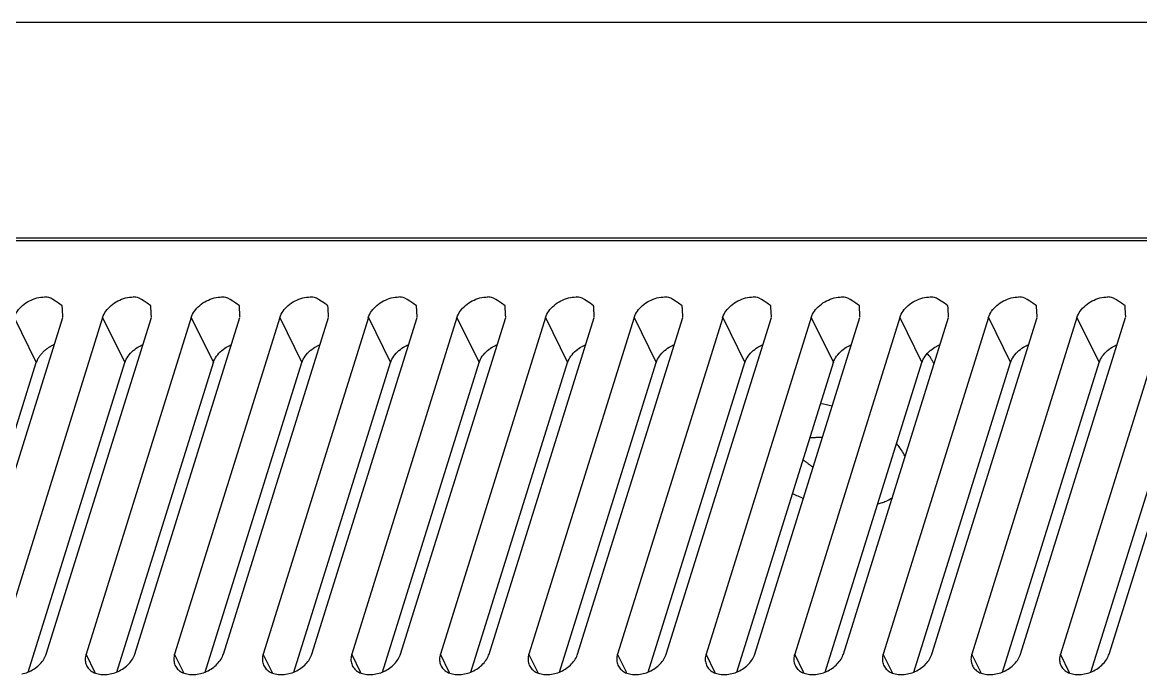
# Model space of a CAD drawing. Header units: millimetres. Extents: x 5016 to 6204, y 3065 to 3485.
# Drawn here: x 6008.24 to 6054.75, y 3240.54 to 3267.69 of the extents above; entities that cross this region are included whole.
import ezdxf

# ---------------------------------------------------------------- set-up
doc = ezdxf.new("R2010")
doc.units = ezdxf.units.MM

msp = doc.modelspace()

# ---------------------------------------------------------------- linework, layer by layer
at = {"color": 7}
for p, q in [((6110.657, 3267.687), (5969.893, 3267.687)), ((5987.738, 3258.723), (6087.212, 3258.723)), ((6087.273, 3258.599), (5987.799, 3258.599)), ((6005.545, 3241.398), (6009.918, 3255.4)), ((6011.576, 3255.4), (6007.203, 3241.398)), ((6007.892, 3255.4), (6008.813, 3253.524)), ((6009.229, 3241.398), (6013.603, 3255.4)), ((6015.261, 3255.4), (6010.887, 3241.398)), ((6011.576, 3255.4), (6012.497, 3253.524)), ((6012.913, 3241.398), (6017.287, 3255.4)), ((6018.945, 3255.4), (6014.571, 3241.398)), ((6015.261, 3255.4), (6016.182, 3253.524)), ((6016.597, 3241.398), (6020.971, 3255.4)), ((6022.629, 3255.4), (6018.255, 3241.398)), ((6018.945, 3255.4), (6019.866, 3253.524)), ((6020.282, 3241.398), (6024.655, 3255.4)), ((6026.313, 3255.4), (6021.939, 3241.398)), ((6022.629, 3255.4), (6023.55, 3253.524)), ((6023.966, 3241.398), (6028.34, 3255.4)), ((6029.997, 3255.4), (6025.624, 3241.398)), ((6026.313, 3255.4), (6027.234, 3253.524)), ((6027.65, 3241.398), (6032.024, 3255.4)), ((6033.682, 3255.4), (6029.308, 3241.398)), ((6029.997, 3255.4), (6030.918, 3253.524)), ((6031.334, 3241.398), (6035.708, 3255.4)), ((6037.366, 3255.4), (6032.992, 3241.398)), ((6033.682, 3255.4), (6034.603, 3253.524)), ((6035.019, 3241.398), (6039.392, 3255.4)), ((6041.05, 3255.4), (6036.676, 3241.398)), ((6037.366, 3255.4), (6038.287, 3253.524)), ((6038.703, 3241.398), (6043.077, 3255.4)), ((6044.734, 3255.4), (6040.361, 3241.398)), ((6041.05, 3255.4), (6041.971, 3253.524)), ((6042.387, 3241.398), (6046.761, 3255.4)), ((6048.419, 3255.4), (6044.045, 3241.398)), ((6044.734, 3255.4), (6045.655, 3253.524)), ((6046.071, 3241.398), (6050.445, 3255.4)), ((6052.103, 3255.4), (6047.729, 3241.398)), ((6048.419, 3255.4), (6049.34, 3253.524)), ((6049.756, 3241.398), (6054.129, 3255.4)), ((6055.787, 3255.4), (6051.413, 3241.398)), ((6052.103, 3255.4), (6053.024, 3253.524)), ((6053.44, 3241.398), (6057.814, 3255.4)), ((6004.792, 3240.65), (6008.813, 3253.524)), ((6008.476, 3240.65), (6012.497, 3253.524)), ((6012.16, 3240.65), (6016.182, 3253.524)), ((6015.845, 3240.65), (6019.866, 3253.524)), ((6019.529, 3240.65), (6023.55, 3253.524)), ((6023.213, 3240.65), (6027.234, 3253.524)), ((6026.897, 3240.65), (6030.918, 3253.524)), ((6030.582, 3240.65), (6034.603, 3253.524)), ((6034.266, 3240.65), (6038.287, 3253.524)), ((6037.95, 3240.65), (6041.971, 3253.524)), ((6041.634, 3240.65), (6045.655, 3253.524)), ((6045.319, 3240.65), (6049.34, 3253.524)), ((6049.003, 3240.65), (6053.024, 3253.524)), ((6052.687, 3240.65), (6056.708, 3253.524)), ((6011.269, 3240.618), (6010.887, 3241.398)), ((6014.954, 3240.618), (6014.571, 3241.398)), ((6018.638, 3240.618), (6018.255, 3241.398)), ((6022.322, 3240.618), (6021.939, 3241.398)), ((6026.006, 3240.618), (6025.624, 3241.398)), ((6029.691, 3240.618), (6029.308, 3241.398)), ((6033.375, 3240.618), (6032.992, 3241.398)), ((6037.059, 3240.618), (6036.676, 3241.398)), ((6040.743, 3240.618), (6040.361, 3241.398)), ((6044.428, 3240.618), (6044.045, 3241.398)), ((6048.112, 3240.618), (6047.729, 3241.398)), ((6051.796, 3240.618), (6051.413, 3241.398))]:
    msp.add_line(p, q, dxfattribs=at)
for points in [[(6009.56, 3254.27, 0), (6009.538, 3254.261, 0), (6009.517, 3254.252, 0), (6009.496, 3254.242, 0), (6009.475, 3254.232, 0), (6009.454, 3254.221, 0), (6009.434, 3254.211, 0), (6009.413, 3254.2, 0), (6009.393, 3254.188, 0), (6009.373, 3254.177, 0), (6009.353, 3254.165, 0), (6009.334, 3254.153, 0), (6009.314, 3254.14, 0), (6009.295, 3254.127, 0), (6009.276, 3254.114, 0), (6009.257, 3254.101, 0), (6009.239, 3254.088, 0), (6009.221, 3254.074, 0), (6009.203, 3254.06, 0), (6009.185, 3254.046, 0), (6009.168, 3254.031, 0), (6009.151, 3254.016, 0), (6009.134, 3254.002, 0), (6009.118, 3253.986, 0), (6009.101, 3253.971, 0), (6009.086, 3253.956, 0), (6009.07, 3253.94, 0), (6009.055, 3253.924, 0), (6009.04, 3253.908, 0), (6009.026, 3253.891, 0), (6009.012, 3253.875, 0), (6008.998, 3253.858, 0), (6008.985, 3253.842, 0), (6008.972, 3253.825, 0), (6008.959, 3253.808, 0), (6008.947, 3253.791, 0), (6008.935, 3253.773, 0), (6008.923, 3253.756, 0), (6008.912, 3253.739, 0), (6008.902, 3253.721, 0), (6008.892, 3253.703, 0), (6008.882, 3253.686, 0), (6008.872, 3253.668, 0), (6008.863, 3253.65, 0), (6008.855, 3253.632, 0), (6008.847, 3253.614, 0), (6008.839, 3253.596, 0), (6008.832, 3253.578, 0), (6008.825, 3253.56, 0), (6008.819, 3253.542, 0), (6008.813, 3253.524, 0)], [(6008.208, 3240.567, 0), (6008.274, 3240.582, 0), (6008.34, 3240.6, 0), (6008.405, 3240.622, 0), (6008.469, 3240.646, 0), (6008.532, 3240.674, 0), (6008.594, 3240.704, 0), (6008.655, 3240.737, 0), (6008.714, 3240.773, 0), (6008.771, 3240.811, 0), (6008.826, 3240.851, 0), (6008.878, 3240.894, 0), (6008.928, 3240.938, 0), (6008.974, 3240.985, 0), (6009.018, 3241.033, 0), (6009.059, 3241.082, 0), (6009.097, 3241.133, 0), (6009.13, 3241.185, 0), (6009.161, 3241.237, 0), (6009.187, 3241.291, 0), (6009.21, 3241.344, 0), (6009.229, 3241.398, 0)], [(6010.887, 3241.398, 0), (6010.872, 3241.344, 0), (6010.861, 3241.291, 0), (6010.855, 3241.237, 0), (6010.852, 3241.185, 0), (6010.854, 3241.133, 0), (6010.859, 3241.082, 0), (6010.869, 3241.033, 0), (6010.883, 3240.985, 0), (6010.901, 3240.938, 0), (6010.923, 3240.894, 0), (6010.949, 3240.851, 0), (6010.978, 3240.811, 0), (6011.011, 3240.773, 0), (6011.048, 3240.737, 0), (6011.088, 3240.704, 0), (6011.131, 3240.674, 0), (6011.177, 3240.646, 0), (6011.226, 3240.622, 0), (6011.278, 3240.6, 0), (6011.332, 3240.582, 0), (6011.388, 3240.567, 0), (6011.447, 3240.555, 0), (6011.507, 3240.547, 0), (6011.569, 3240.542, 0), (6011.632, 3240.54, 0), (6011.696, 3240.542, 0), (6011.761, 3240.547, 0), (6011.827, 3240.555, 0), (6011.892, 3240.567, 0), (6011.958, 3240.582, 0), (6012.024, 3240.6, 0), (6012.089, 3240.622, 0), (6012.153, 3240.646, 0), (6012.217, 3240.674, 0), (6012.279, 3240.704, 0), (6012.339, 3240.737, 0), (6012.398, 3240.773, 0), (6012.455, 3240.811, 0), (6012.51, 3240.851, 0), (6012.562, 3240.894, 0), (6012.612, 3240.938, 0), (6012.659, 3240.985, 0), (6012.703, 3241.033, 0), (6012.743, 3241.082, 0), (6012.781, 3241.133, 0), (6012.815, 3241.185, 0), (6012.845, 3241.237, 0), (6012.872, 3241.291, 0), (6012.894, 3241.344, 0), (6012.913, 3241.398, 0)], [(6014.571, 3241.398, 0), (6014.556, 3241.344, 0), (6014.546, 3241.291, 0), (6014.539, 3241.237, 0), (6014.536, 3241.185, 0), (6014.538, 3241.133, 0), (6014.544, 3241.082, 0), (6014.553, 3241.033, 0), (6014.567, 3240.985, 0), (6014.585, 3240.938, 0), (6014.607, 3240.894, 0), (6014.633, 3240.851, 0), (6014.662, 3240.811, 0), (6014.695, 3240.773, 0), (6014.732, 3240.737, 0), (6014.772, 3240.704, 0), (6014.815, 3240.674, 0), (6014.861, 3240.646, 0), (6014.91, 3240.622, 0), (6014.962, 3240.6, 0), (6015.016, 3240.582, 0), (6015.073, 3240.567, 0), (6015.131, 3240.555, 0), (6015.191, 3240.547, 0), (6015.253, 3240.542, 0), (6015.316, 3240.54, 0), (6015.38, 3240.542, 0), (6015.445, 3240.547, 0), (6015.511, 3240.555, 0), (6015.577, 3240.567, 0), (6015.642, 3240.582, 0), (6015.708, 3240.6, 0), (6015.773, 3240.622, 0), (6015.838, 3240.646, 0), (6015.901, 3240.674, 0), (6015.963, 3240.704, 0), (6016.024, 3240.737, 0), (6016.082, 3240.773, 0), (6016.139, 3240.811, 0), (6016.194, 3240.851, 0), (6016.246, 3240.894, 0), (6016.296, 3240.938, 0), (6016.343, 3240.985, 0), (6016.387, 3241.033, 0), (6016.428, 3241.082, 0), (6016.465, 3241.133, 0), (6016.499, 3241.185, 0), (6016.529, 3241.237, 0), (6016.556, 3241.291, 0), (6016.579, 3241.344, 0), (6016.597, 3241.398, 0)], [(6018.255, 3241.398, 0), (6018.24, 3241.344, 0), (6018.23, 3241.291, 0), (6018.223, 3241.237, 0), (6018.22, 3241.185, 0), (6018.222, 3241.133, 0), (6018.228, 3241.082, 0), (6018.237, 3241.033, 0), (6018.251, 3240.985, 0), (6018.269, 3240.938, 0), (6018.291, 3240.894, 0), (6018.317, 3240.851, 0), (6018.346, 3240.811, 0), (6018.379, 3240.773, 0), (6018.416, 3240.737, 0), (6018.456, 3240.704, 0), (6018.499, 3240.674, 0), (6018.545, 3240.646, 0), (6018.594, 3240.622, 0), (6018.646, 3240.6, 0), (6018.7, 3240.582, 0), (6018.757, 3240.567, 0), (6018.815, 3240.555, 0), (6018.875, 3240.547, 0), (6018.937, 3240.542, 0), (6019, 3240.54, 0), (6019.064, 3240.542, 0), (6019.129, 3240.547, 0), (6019.195, 3240.555, 0), (6019.261, 3240.567, 0), (6019.326, 3240.582, 0), (6019.392, 3240.6, 0), (6019.457, 3240.622, 0), (6019.522, 3240.646, 0), (6019.585, 3240.674, 0), (6019.647, 3240.704, 0), (6019.708, 3240.737, 0), (6019.766, 3240.773, 0), (6019.823, 3240.811, 0), (6019.878, 3240.851, 0), (6019.93, 3240.894, 0), (6019.98, 3240.938, 0), (6020.027, 3240.985, 0), (6020.071, 3241.033, 0), (6020.112, 3241.082, 0), (6020.149, 3241.133, 0), (6020.183, 3241.185, 0), (6020.213, 3241.237, 0), (6020.24, 3241.291, 0), (6020.263, 3241.344, 0), (6020.281, 3241.398, 0)], [(6021.939, 3241.398, 0), (6021.925, 3241.344, 0), (6021.914, 3241.291, 0), (6021.907, 3241.237, 0), (6021.905, 3241.185, 0), (6021.906, 3241.133, 0), (6021.912, 3241.082, 0), (6021.922, 3241.033, 0), (6021.936, 3240.985, 0), (6021.954, 3240.938, 0), (6021.975, 3240.894, 0), (6022.001, 3240.851, 0), (6022.031, 3240.811, 0), (6022.064, 3240.773, 0), (6022.1, 3240.737, 0), (6022.14, 3240.704, 0), (6022.183, 3240.674, 0), (6022.23, 3240.646, 0), (6022.279, 3240.622, 0), (6022.33, 3240.6, 0), (6022.385, 3240.582, 0), (6022.441, 3240.567, 0), (6022.499, 3240.555, 0), (6022.56, 3240.547, 0), (6022.621, 3240.542, 0), (6022.685, 3240.54, 0), (6022.749, 3240.542, 0), (6022.814, 3240.547, 0), (6022.879, 3240.555, 0), (6022.945, 3240.567, 0), (6023.011, 3240.582, 0), (6023.076, 3240.6, 0), (6023.141, 3240.622, 0), (6023.206, 3240.646, 0), (6023.269, 3240.674, 0), (6023.331, 3240.704, 0), (6023.392, 3240.737, 0), (6023.451, 3240.773, 0), (6023.508, 3240.811, 0), (6023.562, 3240.851, 0), (6023.615, 3240.894, 0), (6023.664, 3240.938, 0), (6023.711, 3240.985, 0), (6023.755, 3241.033, 0), (6023.796, 3241.082, 0), (6023.833, 3241.133, 0), (6023.867, 3241.185, 0), (6023.898, 3241.237, 0), (6023.924, 3241.291, 0), (6023.947, 3241.344, 0), (6023.966, 3241.398, 0)], [(6025.624, 3241.398, 0), (6025.609, 3241.344, 0), (6025.598, 3241.291, 0), (6025.591, 3241.237, 0), (6025.589, 3241.185, 0), (6025.59, 3241.133, 0), (6025.596, 3241.082, 0), (6025.606, 3241.033, 0), (6025.62, 3240.985, 0), (6025.638, 3240.938, 0), (6025.66, 3240.894, 0), (6025.685, 3240.851, 0), (6025.715, 3240.811, 0), (6025.748, 3240.773, 0), (6025.785, 3240.737, 0), (6025.824, 3240.704, 0), (6025.868, 3240.674, 0), (6025.914, 3240.646, 0), (6025.963, 3240.622, 0), (6026.015, 3240.6, 0), (6026.069, 3240.582, 0), (6026.125, 3240.567, 0), (6026.184, 3240.555, 0), (6026.244, 3240.547, 0), (6026.306, 3240.542, 0), (6026.369, 3240.54, 0), (6026.433, 3240.542, 0), (6026.498, 3240.547, 0), (6026.563, 3240.555, 0), (6026.629, 3240.567, 0), (6026.695, 3240.582, 0), (6026.761, 3240.6, 0), (6026.826, 3240.622, 0), (6026.89, 3240.646, 0), (6026.953, 3240.674, 0), (6027.016, 3240.704, 0), (6027.076, 3240.737, 0), (6027.135, 3240.773, 0), (6027.192, 3240.811, 0), (6027.247, 3240.851, 0), (6027.299, 3240.894, 0), (6027.349, 3240.938, 0), (6027.396, 3240.985, 0), (6027.439, 3241.033, 0), (6027.48, 3241.082, 0), (6027.518, 3241.133, 0), (6027.552, 3241.185, 0), (6027.582, 3241.237, 0), (6027.608, 3241.291, 0), (6027.631, 3241.344, 0), (6027.65, 3241.398, 0)], [(6029.308, 3241.398, 0), (6029.293, 3241.344, 0), (6029.282, 3241.291, 0), (6029.276, 3241.237, 0), (6029.273, 3241.185, 0), (6029.275, 3241.133, 0), (6029.28, 3241.082, 0), (6029.29, 3241.033, 0), (6029.304, 3240.985, 0), (6029.322, 3240.938, 0), (6029.344, 3240.894, 0), (6029.37, 3240.851, 0), (6029.399, 3240.811, 0), (6029.432, 3240.773, 0), (6029.469, 3240.737, 0), (6029.509, 3240.704, 0), (6029.552, 3240.674, 0), (6029.598, 3240.646, 0), (6029.647, 3240.622, 0), (6029.699, 3240.6, 0), (6029.753, 3240.582, 0), (6029.81, 3240.567, 0), (6029.868, 3240.555, 0), (6029.928, 3240.547, 0), (6029.99, 3240.542, 0), (6030.053, 3240.54, 0), (6030.117, 3240.542, 0), (6030.182, 3240.547, 0), (6030.248, 3240.555, 0), (6030.313, 3240.567, 0), (6030.379, 3240.582, 0), (6030.445, 3240.6, 0), (6030.51, 3240.622, 0), (6030.574, 3240.646, 0), (6030.638, 3240.674, 0), (6030.7, 3240.704, 0), (6030.76, 3240.737, 0), (6030.819, 3240.773, 0), (6030.876, 3240.811, 0), (6030.931, 3240.851, 0), (6030.983, 3240.894, 0), (6031.033, 3240.938, 0), (6031.08, 3240.985, 0), (6031.124, 3241.033, 0), (6031.164, 3241.082, 0), (6031.202, 3241.133, 0), (6031.236, 3241.185, 0), (6031.266, 3241.237, 0), (6031.293, 3241.291, 0), (6031.315, 3241.344, 0), (6031.334, 3241.398, 0)], [(6032.992, 3241.398, 0), (6032.977, 3241.344, 0), (6032.967, 3241.291, 0), (6032.96, 3241.237, 0), (6032.957, 3241.185, 0), (6032.959, 3241.133, 0), (6032.965, 3241.082, 0), (6032.975, 3241.033, 0), (6032.988, 3240.985, 0), (6033.006, 3240.938, 0), (6033.028, 3240.894, 0), (6033.054, 3240.851, 0), (6033.083, 3240.811, 0), (6033.116, 3240.773, 0), (6033.153, 3240.737, 0), (6033.193, 3240.704, 0), (6033.236, 3240.674, 0), (6033.282, 3240.646, 0), (6033.331, 3240.622, 0), (6033.383, 3240.6, 0), (6033.437, 3240.582, 0), (6033.494, 3240.567, 0), (6033.552, 3240.555, 0), (6033.612, 3240.547, 0), (6033.674, 3240.542, 0), (6033.737, 3240.54, 0), (6033.802, 3240.542, 0), (6033.866, 3240.547, 0), (6033.932, 3240.555, 0), (6033.998, 3240.567, 0), (6034.064, 3240.582, 0), (6034.129, 3240.6, 0), (6034.194, 3240.622, 0), (6034.259, 3240.646, 0), (6034.322, 3240.674, 0), (6034.384, 3240.704, 0), (6034.445, 3240.737, 0), (6034.504, 3240.773, 0), (6034.56, 3240.811, 0), (6034.615, 3240.851, 0), (6034.668, 3240.894, 0), (6034.717, 3240.938, 0), (6034.764, 3240.985, 0), (6034.808, 3241.033, 0), (6034.849, 3241.082, 0), (6034.886, 3241.133, 0), (6034.92, 3241.185, 0), (6034.95, 3241.237, 0), (6034.977, 3241.291, 0), (6035, 3241.344, 0), (6035.019, 3241.398, 0)], [(6036.676, 3241.398, 0), (6036.662, 3241.344, 0), (6036.651, 3241.291, 0), (6036.644, 3241.237, 0), (6036.642, 3241.185, 0), (6036.643, 3241.133, 0), (6036.649, 3241.082, 0), (6036.659, 3241.033, 0), (6036.673, 3240.985, 0), (6036.691, 3240.938, 0), (6036.712, 3240.894, 0), (6036.738, 3240.851, 0), (6036.768, 3240.811, 0), (6036.801, 3240.773, 0), (6036.837, 3240.737, 0), (6036.877, 3240.704, 0), (6036.92, 3240.674, 0), (6036.967, 3240.646, 0), (6037.016, 3240.622, 0), (6037.067, 3240.6, 0), (6037.122, 3240.582, 0), (6037.178, 3240.567, 0), (6037.237, 3240.555, 0), (6037.297, 3240.547, 0), (6037.359, 3240.542, 0), (6037.422, 3240.54, 0), (6037.486, 3240.542, 0), (6037.551, 3240.547, 0), (6037.616, 3240.555, 0), (6037.682, 3240.567, 0), (6037.748, 3240.582, 0), (6037.813, 3240.6, 0), (6037.879, 3240.622, 0), (6037.943, 3240.646, 0), (6038.006, 3240.674, 0), (6038.068, 3240.704, 0), (6038.129, 3240.737, 0), (6038.188, 3240.773, 0), (6038.245, 3240.811, 0), (6038.299, 3240.851, 0), (6038.352, 3240.894, 0), (6038.401, 3240.938, 0), (6038.448, 3240.985, 0), (6038.492, 3241.033, 0), (6038.533, 3241.082, 0), (6038.57, 3241.133, 0), (6038.604, 3241.185, 0), (6038.635, 3241.237, 0), (6038.661, 3241.291, 0), (6038.684, 3241.344, 0), (6038.703, 3241.398, 0)], [(6040.361, 3241.398, 0), (6040.346, 3241.344, 0), (6040.335, 3241.291, 0), (6040.328, 3241.237, 0), (6040.326, 3241.185, 0), (6040.328, 3241.133, 0), (6040.333, 3241.082, 0), (6040.343, 3241.033, 0), (6040.357, 3240.985, 0), (6040.375, 3240.938, 0), (6040.397, 3240.894, 0), (6040.422, 3240.851, 0), (6040.452, 3240.811, 0), (6040.485, 3240.773, 0), (6040.522, 3240.737, 0), (6040.562, 3240.704, 0), (6040.605, 3240.674, 0), (6040.651, 3240.646, 0), (6040.7, 3240.622, 0), (6040.752, 3240.6, 0), (6040.806, 3240.582, 0), (6040.862, 3240.567, 0), (6040.921, 3240.555, 0), (6040.981, 3240.547, 0), (6041.043, 3240.542, 0), (6041.106, 3240.54, 0), (6041.17, 3240.542, 0), (6041.235, 3240.547, 0), (6041.3, 3240.555, 0), (6041.366, 3240.567, 0), (6041.432, 3240.582, 0), (6041.498, 3240.6, 0), (6041.563, 3240.622, 0), (6041.627, 3240.646, 0), (6041.691, 3240.674, 0), (6041.753, 3240.704, 0), (6041.813, 3240.737, 0), (6041.872, 3240.773, 0), (6041.929, 3240.811, 0), (6041.984, 3240.851, 0), (6042.036, 3240.894, 0), (6042.086, 3240.938, 0), (6042.133, 3240.985, 0), (6042.177, 3241.033, 0), (6042.217, 3241.082, 0), (6042.255, 3241.133, 0), (6042.289, 3241.185, 0), (6042.319, 3241.237, 0), (6042.346, 3241.291, 0), (6042.368, 3241.344, 0), (6042.387, 3241.398, 0)], [(6044.045, 3241.398, 0), (6044.03, 3241.344, 0), (6044.019, 3241.291, 0), (6044.013, 3241.237, 0), (6044.01, 3241.185, 0), (6044.012, 3241.133, 0), (6044.018, 3241.082, 0), (6044.027, 3241.033, 0), (6044.041, 3240.985, 0), (6044.059, 3240.938, 0), (6044.081, 3240.894, 0), (6044.107, 3240.851, 0), (6044.136, 3240.811, 0), (6044.169, 3240.773, 0), (6044.206, 3240.737, 0), (6044.246, 3240.704, 0), (6044.289, 3240.674, 0), (6044.335, 3240.646, 0), (6044.384, 3240.622, 0), (6044.436, 3240.6, 0), (6044.49, 3240.582, 0), (6044.547, 3240.567, 0), (6044.605, 3240.555, 0), (6044.665, 3240.547, 0), (6044.727, 3240.542, 0), (6044.79, 3240.54, 0), (6044.854, 3240.542, 0), (6044.919, 3240.547, 0), (6044.985, 3240.555, 0), (6045.051, 3240.567, 0), (6045.116, 3240.582, 0), (6045.182, 3240.6, 0), (6045.247, 3240.622, 0), (6045.311, 3240.646, 0), (6045.375, 3240.674, 0), (6045.437, 3240.704, 0), (6045.497, 3240.737, 0), (6045.556, 3240.773, 0), (6045.613, 3240.811, 0), (6045.668, 3240.851, 0), (6045.72, 3240.894, 0), (6045.77, 3240.938, 0), (6045.817, 3240.985, 0), (6045.861, 3241.033, 0), (6045.902, 3241.082, 0), (6045.939, 3241.133, 0), (6045.973, 3241.185, 0), (6046.003, 3241.237, 0), (6046.03, 3241.291, 0), (6046.053, 3241.344, 0), (6046.071, 3241.398, 0)], [(6047.729, 3241.398, 0), (6047.714, 3241.344, 0), (6047.704, 3241.291, 0), (6047.697, 3241.237, 0), (6047.694, 3241.185, 0), (6047.696, 3241.133, 0), (6047.702, 3241.082, 0), (6047.712, 3241.033, 0), (6047.725, 3240.985, 0), (6047.743, 3240.938, 0), (6047.765, 3240.894, 0), (6047.791, 3240.851, 0), (6047.82, 3240.811, 0), (6047.854, 3240.773, 0), (6047.89, 3240.737, 0), (6047.93, 3240.704, 0), (6047.973, 3240.674, 0), (6048.019, 3240.646, 0), (6048.069, 3240.622, 0), (6048.12, 3240.6, 0), (6048.174, 3240.582, 0), (6048.231, 3240.567, 0), (6048.289, 3240.555, 0), (6048.35, 3240.547, 0), (6048.411, 3240.542, 0), (6048.474, 3240.54, 0), (6048.539, 3240.542, 0), (6048.604, 3240.547, 0), (6048.669, 3240.555, 0), (6048.735, 3240.567, 0), (6048.801, 3240.582, 0), (6048.866, 3240.6, 0), (6048.931, 3240.622, 0), (6048.996, 3240.646, 0), (6049.059, 3240.674, 0), (6049.121, 3240.704, 0), (6049.182, 3240.737, 0), (6049.241, 3240.773, 0), (6049.298, 3240.811, 0), (6049.352, 3240.851, 0), (6049.405, 3240.894, 0), (6049.454, 3240.938, 0), (6049.501, 3240.985, 0), (6049.545, 3241.033, 0), (6049.586, 3241.082, 0), (6049.623, 3241.133, 0), (6049.657, 3241.185, 0), (6049.687, 3241.237, 0), (6049.714, 3241.291, 0), (6049.737, 3241.344, 0), (6049.756, 3241.398, 0)], [(6051.413, 3241.398, 0), (6051.398, 3241.344, 0), (6051.388, 3241.291, 0), (6051.381, 3241.237, 0), (6051.378, 3241.185, 0), (6051.38, 3241.133, 0), (6051.386, 3241.082, 0), (6051.396, 3241.033, 0), (6051.41, 3240.985, 0), (6051.427, 3240.938, 0), (6051.449, 3240.894, 0), (6051.475, 3240.851, 0), (6051.504, 3240.811, 0), (6051.538, 3240.773, 0), (6051.574, 3240.737, 0), (6051.614, 3240.704, 0), (6051.657, 3240.674, 0), (6051.704, 3240.646, 0), (6051.753, 3240.622, 0), (6051.804, 3240.6, 0), (6051.858, 3240.582, 0), (6051.915, 3240.567, 0), (6051.973, 3240.555, 0), (6052.034, 3240.547, 0), (6052.095, 3240.542, 0), (6052.158, 3240.54, 0), (6052.223, 3240.542, 0), (6052.288, 3240.547, 0), (6052.353, 3240.555, 0), (6052.419, 3240.567, 0), (6052.485, 3240.582, 0), (6052.55, 3240.6, 0), (6052.615, 3240.622, 0), (6052.68, 3240.646, 0), (6052.743, 3240.674, 0), (6052.805, 3240.704, 0), (6052.866, 3240.737, 0), (6052.925, 3240.773, 0), (6052.982, 3240.811, 0), (6053.036, 3240.851, 0), (6053.089, 3240.894, 0), (6053.138, 3240.938, 0), (6053.185, 3240.985, 0), (6053.229, 3241.033, 0), (6053.27, 3241.082, 0), (6053.307, 3241.133, 0), (6053.341, 3241.185, 0), (6053.371, 3241.237, 0), (6053.398, 3241.291, 0), (6053.421, 3241.344, 0), (6053.44, 3241.398, 0)]]:
    msp.add_polyline3d(points, dxfattribs=at)
for centre, radius, start, end in [((6043.73, 3252.216), 2.738, 34.3216, 37.8514), ((6040.498, 3245.947), 5.938, 76.1071, 80.9363), ((6043.136, 3248.818), 1.98, 22.8898, 26.1599), ((6042.82, 3253.453), 5.95, 244.6152, 249.4102)]:
    msp.add_arc(centre, radius, start, end, dxfattribs=at)
for points, knots in [([(6007.89, 3255.392), (6007.924, 3255.504), (6008.02, 3255.684), (6008.242, 3255.92), (6008.522, 3256.106), (6008.839, 3256.227), (6009.06, 3256.259), (6009.177, 3256.258)], [0, 0, 0, 0, 0.184099, 0.381869, 0.589032, 0.797542, 1, 1, 1, 1]), ([(6011.574, 3255.392), (6011.608, 3255.504), (6011.704, 3255.684), (6011.926, 3255.92), (6012.206, 3256.106), (6012.523, 3256.227), (6012.744, 3256.259), (6012.861, 3256.258)], [0, 0, 0, 0, 0.184099, 0.381869, 0.589032, 0.797542, 1, 1, 1, 1]), ([(6015.258, 3255.392), (6015.293, 3255.504), (6015.389, 3255.684), (6015.61, 3255.92), (6015.891, 3256.106), (6016.207, 3256.227), (6016.428, 3256.259), (6016.545, 3256.258)], [0, 0, 0, 0, 0.184099, 0.381869, 0.589032, 0.797542, 1, 1, 1, 1]), ([(6018.942, 3255.392), (6018.977, 3255.504), (6019.073, 3255.684), (6019.294, 3255.92), (6019.575, 3256.106), (6019.891, 3256.227), (6020.112, 3256.259), (6020.229, 3256.258)], [0, 0, 0, 0, 0.184099, 0.381869, 0.589032, 0.797542, 1, 1, 1, 1]), ([(6022.627, 3255.392), (6022.661, 3255.504), (6022.757, 3255.684), (6022.979, 3255.92), (6023.259, 3256.106), (6023.576, 3256.227), (6023.797, 3256.259), (6023.914, 3256.258)], [0, 0, 0, 0, 0.184099, 0.381869, 0.589032, 0.797542, 1, 1, 1, 1]), ([(6026.311, 3255.392), (6026.345, 3255.504), (6026.441, 3255.684), (6026.663, 3255.92), (6026.943, 3256.106), (6027.26, 3256.227), (6027.481, 3256.259), (6027.598, 3256.258)], [0, 0, 0, 0, 0.184099, 0.381869, 0.589032, 0.797542, 1, 1, 1, 1]), ([(6029.995, 3255.392), (6030.03, 3255.504), (6030.126, 3255.684), (6030.347, 3255.92), (6030.628, 3256.106), (6030.944, 3256.227), (6031.165, 3256.259), (6031.282, 3256.258)], [0, 0, 0, 0, 0.184099, 0.381869, 0.589032, 0.797542, 1, 1, 1, 1]), ([(6033.679, 3255.392), (6033.714, 3255.504), (6033.81, 3255.684), (6034.031, 3255.92), (6034.312, 3256.106), (6034.628, 3256.227), (6034.849, 3256.259), (6034.966, 3256.258)], [0, 0, 0, 0, 0.184099, 0.381869, 0.589032, 0.797542, 1, 1, 1, 1]), ([(6037.363, 3255.392), (6037.398, 3255.504), (6037.494, 3255.684), (6037.715, 3255.92), (6037.996, 3256.106), (6038.313, 3256.227), (6038.534, 3256.259), (6038.65, 3256.258)], [0, 0, 0, 0, 0.184099, 0.381869, 0.589032, 0.797542, 1, 1, 1, 1]), ([(6041.048, 3255.392), (6041.082, 3255.504), (6041.178, 3255.684), (6041.4, 3255.92), (6041.68, 3256.106), (6041.997, 3256.227), (6042.218, 3256.259), (6042.335, 3256.258)], [0, 0, 0, 0, 0.184099, 0.381869, 0.589032, 0.797542, 1, 1, 1, 1]), ([(6044.732, 3255.392), (6044.766, 3255.504), (6044.863, 3255.684), (6045.084, 3255.92), (6045.365, 3256.106), (6045.681, 3256.227), (6045.902, 3256.259), (6046.019, 3256.258)], [0, 0, 0, 0, 0.184099, 0.381869, 0.589032, 0.797542, 1, 1, 1, 1]), ([(6048.416, 3255.392), (6048.451, 3255.504), (6048.547, 3255.684), (6048.768, 3255.92), (6049.049, 3256.106), (6049.365, 3256.227), (6049.586, 3256.259), (6049.703, 3256.258)], [0, 0, 0, 0, 0.184099, 0.381869, 0.589032, 0.797542, 1, 1, 1, 1]), ([(6052.1, 3255.392), (6052.135, 3255.504), (6052.231, 3255.684), (6052.452, 3255.92), (6052.733, 3256.106), (6053.05, 3256.227), (6053.271, 3256.259), (6053.387, 3256.258)], [0, 0, 0, 0, 0.184099, 0.381869, 0.589032, 0.797542, 1, 1, 1, 1]), ([(6012.495, 3253.515), (6012.529, 3253.627), (6012.624, 3253.805), (6012.844, 3254.042), (6013.049, 3254.179), (6013.154, 3254.229), (6013.261, 3254.277)], [0, 0, 0, 0, 0.273216, 0.571947, 0.886419, 1, 1, 1, 1]), ([(6016.179, 3253.515), (6016.213, 3253.627), (6016.308, 3253.805), (6016.528, 3254.042), (6016.733, 3254.179), (6016.839, 3254.229), (6016.945, 3254.277)], [0, 0, 0, 0, 0.273216, 0.571947, 0.886419, 1, 1, 1, 1]), ([(6019.863, 3253.515), (6019.898, 3253.627), (6019.992, 3253.805), (6020.213, 3254.042), (6020.417, 3254.179), (6020.523, 3254.229), (6020.629, 3254.277)], [0, 0, 0, 0, 0.273216, 0.571947, 0.886419, 1, 1, 1, 1]), ([(6023.547, 3253.515), (6023.582, 3253.627), (6023.676, 3253.805), (6023.897, 3254.042), (6024.102, 3254.179), (6024.207, 3254.229), (6024.314, 3254.277)], [0, 0, 0, 0, 0.273216, 0.571947, 0.886419, 1, 1, 1, 1]), ([(6027.232, 3253.515), (6027.266, 3253.627), (6027.361, 3253.805), (6027.581, 3254.042), (6027.786, 3254.179), (6027.891, 3254.229), (6027.998, 3254.277)], [0, 0, 0, 0, 0.273216, 0.571947, 0.886419, 1, 1, 1, 1]), ([(6030.916, 3253.515), (6030.95, 3253.627), (6031.045, 3253.805), (6031.265, 3254.042), (6031.47, 3254.179), (6031.576, 3254.229), (6031.682, 3254.277)], [0, 0, 0, 0, 0.273216, 0.571947, 0.886419, 1, 1, 1, 1]), ([(6034.6, 3253.515), (6034.635, 3253.627), (6034.729, 3253.805), (6034.95, 3254.042), (6035.154, 3254.179), (6035.26, 3254.229), (6035.366, 3254.277)], [0, 0, 0, 0, 0.273216, 0.571947, 0.886419, 1, 1, 1, 1]), ([(6038.284, 3253.515), (6038.319, 3253.627), (6038.413, 3253.805), (6038.634, 3254.042), (6038.839, 3254.179), (6038.944, 3254.229), (6039.051, 3254.277)], [0, 0, 0, 0, 0.273216, 0.571947, 0.886419, 1, 1, 1, 1]), ([(6041.969, 3253.515), (6042.003, 3253.627), (6042.098, 3253.805), (6042.318, 3254.042), (6042.523, 3254.179), (6042.628, 3254.229), (6042.735, 3254.277)], [0, 0, 0, 0, 0.273216, 0.571947, 0.886419, 1, 1, 1, 1]), ([(6045.653, 3253.515), (6045.687, 3253.627), (6045.782, 3253.805), (6046.002, 3254.042), (6046.207, 3254.179), (6046.313, 3254.229), (6046.419, 3254.277)], [0, 0, 0, 0, 0.273216, 0.571947, 0.886419, 1, 1, 1, 1]), ([(6049.337, 3253.515), (6049.372, 3253.627), (6049.466, 3253.805), (6049.687, 3254.042), (6049.891, 3254.179), (6049.997, 3254.229), (6050.103, 3254.277)], [0, 0, 0, 0, 0.273216, 0.571947, 0.886419, 1, 1, 1, 1]), ([(6053.021, 3253.515), (6053.056, 3253.627), (6053.15, 3253.805), (6053.371, 3254.042), (6053.575, 3254.179), (6053.681, 3254.229), (6053.788, 3254.277)], [0, 0, 0, 0, 0.273216, 0.571947, 0.886419, 1, 1, 1, 1]), ([(6043.85, 3247.652), (6043.962, 3247.686), (6044.074, 3247.72), (6044.3, 3247.826), (6044.443, 3247.919)], [0, 0, 0, 0, 0.238359, 1, 1, 1, 1])]:
    msp.add_open_spline(points, degree=3, knots=knots, dxfattribs=at)
for points, degree in [([(6009.894, 3255.883), (6009.468, 3256.234), (6009.282, 3256.258), (6009.165, 3256.258)], 3), ([(6013.578, 3255.883), (6013.152, 3256.234), (6012.966, 3256.258), (6012.849, 3256.258)], 3), ([(6017.262, 3255.883), (6016.836, 3256.234), (6016.651, 3256.258), (6016.534, 3256.258)], 3), ([(6020.946, 3255.883), (6020.52, 3256.234), (6020.335, 3256.258), (6020.218, 3256.258)], 3), ([(6024.631, 3255.883), (6024.205, 3256.234), (6024.019, 3256.258), (6023.902, 3256.258)], 3), ([(6028.315, 3255.883), (6027.889, 3256.234), (6027.703, 3256.258), (6027.586, 3256.258)], 3), ([(6031.999, 3255.883), (6031.573, 3256.234), (6031.388, 3256.258), (6031.271, 3256.258)], 3), ([(6035.683, 3255.883), (6035.257, 3256.234), (6035.072, 3256.258), (6034.955, 3256.258)], 3), ([(6039.367, 3255.883), (6038.942, 3256.234), (6038.756, 3256.258), (6038.639, 3256.258)], 3), ([(6043.052, 3255.883), (6042.626, 3256.234), (6042.44, 3256.258), (6042.323, 3256.258)], 3), ([(6046.736, 3255.883), (6046.31, 3256.234), (6046.125, 3256.258), (6046.008, 3256.258)], 3), ([(6050.42, 3255.883), (6049.994, 3256.234), (6049.809, 3256.258), (6049.692, 3256.258)], 3), ([(6054.104, 3255.883), (6053.679, 3256.234), (6053.493, 3256.258), (6053.376, 3256.258)], 3), ([(6009.922, 3255.412), (6009.894, 3255.883)], 1), ([(6013.606, 3255.412), (6013.578, 3255.883)], 1), ([(6017.29, 3255.412), (6017.262, 3255.883)], 1), ([(6020.974, 3255.412), (6020.946, 3255.883)], 1), ([(6024.659, 3255.412), (6024.631, 3255.883)], 1), ([(6028.343, 3255.412), (6028.315, 3255.883)], 1), ([(6032.027, 3255.412), (6031.999, 3255.883)], 1), ([(6035.711, 3255.412), (6035.683, 3255.883)], 1), ([(6039.396, 3255.412), (6039.367, 3255.883)], 1), ([(6043.08, 3255.412), (6043.052, 3255.883)], 1), ([(6046.764, 3255.412), (6046.736, 3255.883)], 1), ([(6050.448, 3255.412), (6050.42, 3255.883)], 1), ([(6054.133, 3255.412), (6054.104, 3255.883)], 1), ([(6045.991, 3253.76), (6046.159, 3253.473)], 1), ([(6040.992, 3250.408), (6041.523, 3250.427)], 1), ([(6044.913, 3249.691), (6044.832, 3249.855), (6044.729, 3250.009), (6044.614, 3250.151)], 3), ([(6041.129, 3249.168), (6040.704, 3249.482)], 1)]:
    msp.add_open_spline(points, degree=degree, dxfattribs=at)

doc.saveas('drawing.dxf')
